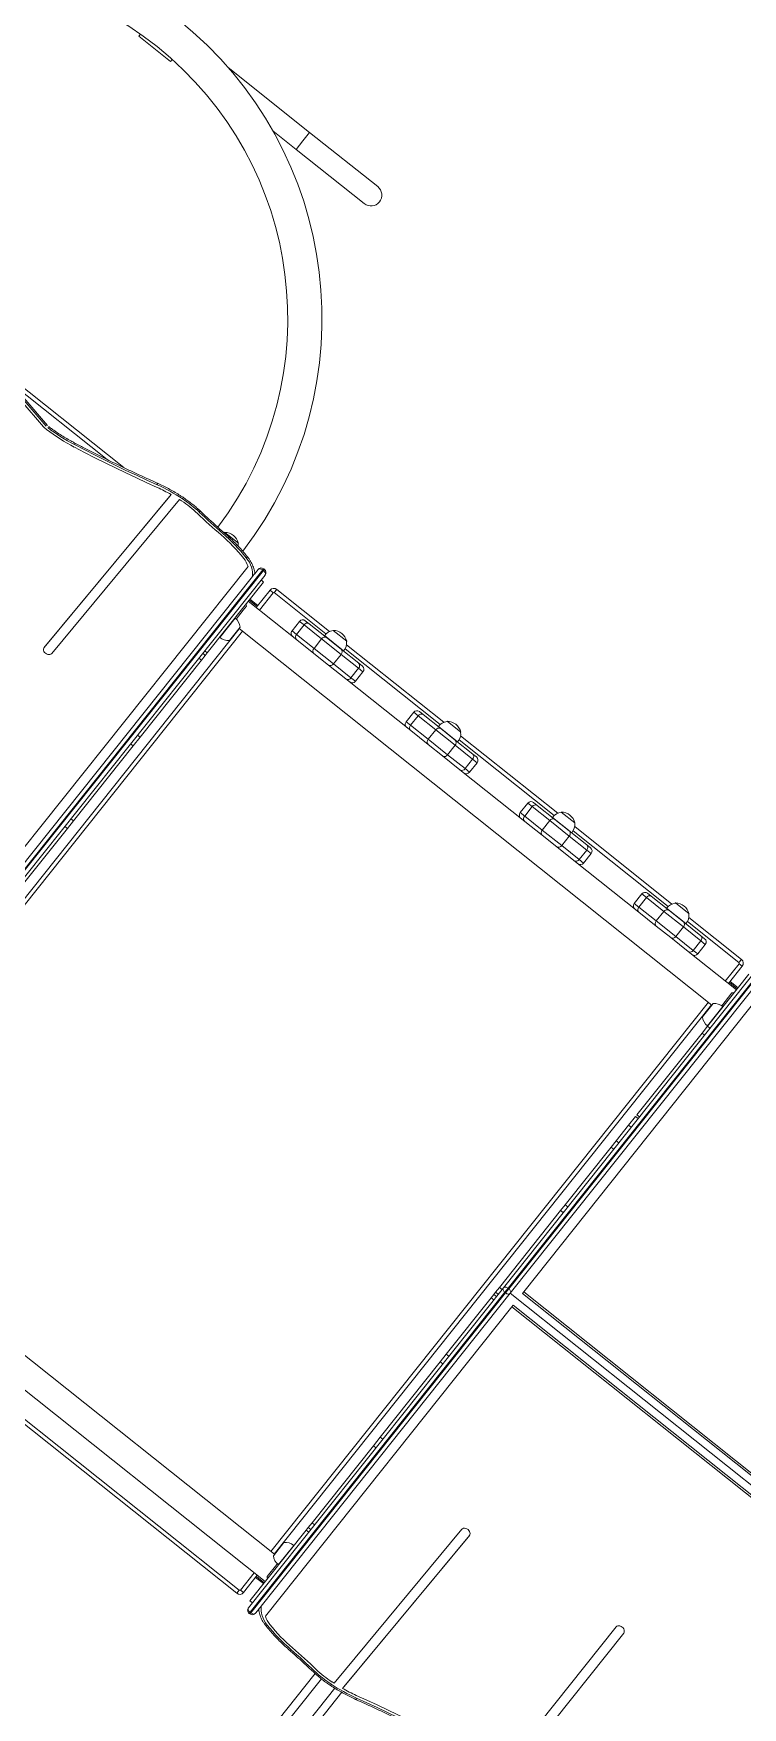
# Model space of a CAD drawing. Header units: millimetres. Extents: x -229914 to 856942, y -268655 to 87212.
# Drawn here: x -134473 to -133598, y 21580 to 23646 of the extents above; entities that cross this region are included whole.
import ezdxf

# ---------------------------------------------------------------- set-up
doc = ezdxf.new("R2010")
doc.units = ezdxf.units.MM

# ---------------------------------------------------------------- blocks, each defined once
blk = doc.blocks.new('Т912NEW')
at = {"color": 7, "linetype": 'Continuous', "lineweight": 15}
for p, q in [((2724.5, 3997.6), (2595.9, 3997.6)), ((2831.9, 3997.6), (2724.5, 3997.6)), ((2687.8, 3970.8), (2724.5, 3970.8)), ((2724.5, 3970.8), (2831.9, 3970.8)), ((2485.7, 3962.3), (2485.7, 3959.2)), ((2485.7, 3959.2), (2535.7, 3959.2)), ((2535.7, 3959.2), (2535.7, 3962.3)), ((2695.8, 3511.5), (2469.6, 3554.4)), ((2696.8, 3513.2), (2470.5, 3556.1)), ((2864.1, 3296.4), (2869.1, 3541.6)), ((2864.1, 3295.8), (2869.1, 3539)), ((2869.1, 3539), (2869.1, 3541.6)), ((2876.1, 3296.2), (2881.1, 3543.2)), ((2950, 3545.9), (2949.7, 3545.6)), ((2950, 3546.2), (2950, 3545.9)), ((2971.5, 3546.2), (2950, 3546.2)), ((2971.5, 3545.9), (2971.5, 3546.2)), ((3010.7, 3528.8), (3010.7, 3536)), ((3016.7, 3541), (3015.7, 3541)), ((3015.7, 3539.2), (3015.7, 3034.4)), ((3016.7, 3539.2), (3015.7, 3539.2)), ((3016.7, 3034.4), (3016.7, 3539.2)), ((3021.7, 3536), (3021.7, 3031.2)), ((3130, 3534.9), (3130, 3534.7)), ((3130, 3534.9), (3151.5, 3534.9)), ((3151.5, 3534.7), (3151.5, 3534.9)), ((3310, 3534.9), (3310, 3534.7)), ((3310, 3534.9), (3331.5, 3534.9)), ((3331.5, 3534.7), (3331.5, 3534.9)), ((3490, 3534.9), (3490, 3534.7)), ((3490, 3534.9), (3511.5, 3534.9)), ((3511.5, 3534.7), (3511.5, 3534.9)), ((3670, 3534.9), (3670, 3534.7)), ((3670, 3534.9), (3691.5, 3534.9)), ((3691.5, 3534.7), (3691.5, 3534.9)), ((3799.7, 3031.2), (3799.7, 3535.3)), ((3804.7, 3538.5), (3804.7, 3034.4)), ((3805.7, 3034.4), (3805.7, 3538.5)), ((3810.7, 3535.1), (3810.7, 3031.2)), ((3822.7, 3534.5), (3822.7, 3042.9)), ((2602, 3531.2), (2802.7, 3531.2)), ((2694.1, 3508.8), (2652.2, 3516.8)), ((2998.7, 3042.9), (2998.7, 3531.2)), ((3010.5, 3529.7), (3010.7, 3529.5)), ((3010.7, 3031.2), (3010.7, 3524.7)), ((3021.7, 3528.2), (3025.7, 3528.2)), ((3025.7, 3528.2), (3025.7, 3416.6)), ((3038.2, 3525.2), (3043.2, 3525.2)), ((3038.2, 3497.9), (3038.2, 3525.2)), ((3044.2, 3531.2), (3127.4, 3531.2)), ((3044.2, 3531.2), (3044.2, 3526.2)), ((3090.7, 3517.9), (3090.7, 3502.9)), ((3097.8, 3517.9), (3090.7, 3517.9)), ((3095.7, 3522.9), (3101.6, 3522.9)), ((3125.4, 3517.9), (3097.8, 3517.9)), ((3097.8, 3517.9), (3097.8, 3502.9)), ((3101.6, 3522.9), (3129.3, 3522.9)), ((3125.4, 3517.9), (3125.4, 3502.9)), ((3156.1, 3517.9), (3125.4, 3517.9)), ((3125.6, 3523.1), (3125.6, 3522.9)), ((3155.9, 3523.1), (3125.6, 3523.1)), ((3129.3, 3522.9), (3152.2, 3522.9)), ((3152.2, 3522.9), (3179.9, 3522.9)), ((3154.1, 3531.2), (3307.4, 3531.2)), ((3155.9, 3522.9), (3155.9, 3523.1)), ((3156.1, 3517.9), (3156.1, 3502.9)), ((3183.7, 3517.9), (3156.1, 3517.9)), ((3179.9, 3522.9), (3185.7, 3522.9)), ((3183.7, 3517.9), (3183.7, 3502.9)), ((3190.7, 3517.9), (3183.7, 3517.9)), ((3190.7, 3517.9), (3190.7, 3502.9)), ((3277.8, 3517.9), (3270.7, 3517.9)), ((3270.7, 3517.9), (3270.7, 3502.9)), ((3275.7, 3522.9), (3281.6, 3522.9)), ((3305.4, 3517.9), (3277.8, 3517.9)), ((3277.8, 3517.9), (3277.8, 3502.9)), ((3281.6, 3522.9), (3309.3, 3522.9)), ((3305.4, 3517.9), (3305.4, 3502.9)), ((3336.1, 3517.9), (3305.4, 3517.9)), ((3305.6, 3523.1), (3305.6, 3522.9)), ((3335.9, 3523.1), (3305.6, 3523.1)), ((3309.3, 3522.9), (3332.2, 3522.9)), ((3332.2, 3522.9), (3359.9, 3522.9)), ((3334.1, 3531.2), (3487.4, 3531.2)), ((3335.9, 3522.9), (3335.9, 3523.1)), ((3336.1, 3517.9), (3336.1, 3502.9)), ((3363.7, 3517.9), (3336.1, 3517.9)), ((3359.9, 3522.9), (3365.7, 3522.9)), ((3363.7, 3517.9), (3363.7, 3502.9)), ((3370.7, 3517.9), (3363.7, 3517.9)), ((3370.7, 3517.9), (3370.7, 3502.9)), ((3457.8, 3517.9), (3450.7, 3517.9)), ((3450.7, 3517.9), (3450.7, 3502.9)), ((3455.7, 3522.9), (3461.6, 3522.9)), ((3457.8, 3517.9), (3457.8, 3502.9)), ((3485.4, 3517.9), (3457.8, 3517.9)), ((3461.6, 3522.9), (3489.3, 3522.9)), ((3516.1, 3517.9), (3485.4, 3517.9)), ((3485.4, 3517.9), (3485.4, 3502.9)), ((3485.6, 3523.1), (3485.6, 3522.9)), ((3515.9, 3523.1), (3485.6, 3523.1)), ((3489.3, 3522.9), (3512.2, 3522.9)), ((3512.2, 3522.9), (3539.9, 3522.9)), ((3514.1, 3531.2), (3667.4, 3531.2)), ((3515.9, 3522.9), (3515.9, 3523.1)), ((3516.1, 3517.9), (3516.1, 3502.9)), ((3543.7, 3517.9), (3516.1, 3517.9)), ((3539.9, 3522.9), (3545.7, 3522.9)), ((3543.7, 3517.9), (3543.7, 3502.9)), ((3550.7, 3517.9), (3543.7, 3517.9)), ((3550.7, 3517.9), (3550.7, 3502.9)), ((3637.8, 3517.9), (3630.7, 3517.9)), ((3630.7, 3517.9), (3630.7, 3502.9)), ((3635.7, 3522.9), (3641.6, 3522.9)), ((3665.4, 3517.9), (3637.8, 3517.9)), ((3637.8, 3517.9), (3637.8, 3502.9)), ((3641.6, 3522.9), (3669.3, 3522.9)), ((3665.4, 3517.9), (3665.4, 3502.9)), ((3696.1, 3517.9), (3665.4, 3517.9)), ((3665.6, 3523.1), (3665.6, 3522.9)), ((3695.9, 3523.1), (3665.6, 3523.1)), ((3669.3, 3522.9), (3692.2, 3522.9)), ((3692.2, 3522.9), (3719.9, 3522.9)), ((3694.1, 3531.2), (3777.2, 3531.2)), ((3695.9, 3522.9), (3695.9, 3523.1)), ((3696.1, 3517.9), (3696.1, 3502.9)), ((3723.7, 3517.9), (3696.1, 3517.9)), ((3719.9, 3522.9), (3725.7, 3522.9)), ((3723.7, 3517.9), (3723.7, 3502.9)), ((3730.7, 3517.9), (3723.7, 3517.9)), ((3730.7, 3517.9), (3730.7, 3502.9)), ((3777.2, 3531.2), (3777.2, 3526.2)), ((3778.2, 3525.2), (3783.2, 3525.2)), ((3783.2, 3525.2), (3783.2, 3497.9)), ((3795.7, 3440.5), (3795.7, 3522.7)), ((3038.2, 3501.2), (3025.7, 3501.2)), ((3102, 3497.9), (3025.7, 3497.9)), ((3027.7, 3485.2), (3027.7, 3491.7)), ((3090.7, 3502.9), (3097.8, 3502.9)), ((3097.8, 3502.9), (3125.4, 3502.9)), ((3129.3, 3497.9), (3102, 3497.9)), ((3125.4, 3502.9), (3156.1, 3502.9)), ((3152.2, 3497.9), (3129.3, 3497.9)), ((3179.5, 3497.9), (3152.2, 3497.9)), ((3156.1, 3502.9), (3183.7, 3502.9)), ((3282, 3497.9), (3179.5, 3497.9)), ((3183.7, 3502.9), (3190.7, 3502.9)), ((3270.7, 3502.9), (3277.8, 3502.9)), ((3277.8, 3502.9), (3305.4, 3502.9)), ((3309.3, 3497.9), (3282, 3497.9)), ((3305.4, 3502.9), (3336.1, 3502.9)), ((3332.2, 3497.9), (3309.3, 3497.9)), ((3359.5, 3497.9), (3332.2, 3497.9)), ((3336.1, 3502.9), (3363.7, 3502.9)), ((3462, 3497.9), (3359.5, 3497.9)), ((3363.7, 3502.9), (3370.7, 3502.9)), ((3450.7, 3502.9), (3457.8, 3502.9)), ((3457.8, 3502.9), (3485.4, 3502.9)), ((3489.3, 3497.9), (3462, 3497.9)), ((3485.4, 3502.9), (3516.1, 3502.9)), ((3512.2, 3497.9), (3489.3, 3497.9)), ((3539.5, 3497.9), (3512.2, 3497.9)), ((3516.1, 3502.9), (3543.7, 3502.9)), ((3642, 3497.9), (3539.5, 3497.9)), ((3543.7, 3502.9), (3550.7, 3502.9)), ((3630.7, 3502.9), (3637.8, 3502.9)), ((3637.8, 3502.9), (3665.4, 3502.9)), ((3669.3, 3497.9), (3642, 3497.9)), ((3665.4, 3502.9), (3696.1, 3502.9)), ((3692.2, 3497.9), (3669.3, 3497.9)), ((3719.5, 3497.9), (3692.2, 3497.9)), ((3696.1, 3502.9), (3723.7, 3502.9)), ((3795.7, 3497.9), (3719.5, 3497.9)), ((3723.7, 3502.9), (3730.7, 3502.9)), ((3795.7, 3501.2), (3783.2, 3501.2)), ((3793.7, 3491.7), (3793.7, 3471.3)), ((3025.9, 3471.3), (3025.7, 3471.3)), ((3025.9, 3441), (3025.9, 3471.4)), ((3027.7, 3471.3), (3027.7, 3485.2)), ((3795.5, 3471.4), (3795.5, 3441)), ((3795.7, 3471.3), (3795.5, 3471.3)), ((3037.7, 3445.7), (3037.7, 3466.7)), ((3037.7, 3464.4), (3783.7, 3464.4)), ((3038.2, 3461.2), (3037.7, 3461.2)), ((3038.2, 2597.9), (3038.2, 3464.4)), ((3783.2, 3464.4), (3783.2, 2597.9)), ((3783.7, 3461.2), (3783.2, 3461.2)), ((3783.7, 3466.7), (3783.7, 3445.7)), ((3025.7, 3441), (3025.9, 3441)), ((3795.5, 3441), (3795.7, 3441)), ((3799.7, 3440.5), (3795.7, 3440.5)), ((3795.7, 3429.8), (3795.7, 3440.5)), ((3799.7, 3429.8), (3795.7, 3429.8)), ((3795.7, 3301), (3795.7, 3429.8)), ((3021.7, 3416.6), (3025.7, 3416.6)), ((3021.7, 3412.5), (3025.7, 3412.5)), ((3025.7, 3412.5), (3025.7, 3416.6)), ((3025.7, 3404.9), (3025.7, 3412.5)), ((3021.7, 3404.9), (3025.7, 3404.9)), ((3025.7, 3404.9), (3025.7, 3283.6)), ((3799.7, 3301), (3795.7, 3301)), ((3799.7, 3298), (3795.7, 3298)), ((3795.7, 3298), (3795.7, 3284.3)), ((3021.7, 3283.6), (3025.7, 3283.6)), ((3021.7, 3269.8), (3025.7, 3269.8)), ((3025.7, 3269.8), (3025.7, 3283.6)), ((3025.7, 3269.8), (3025.7, 3151.3)), ((3799.7, 3284.3), (3795.7, 3284.3)), ((3795.7, 3259.7), (3795.7, 3284.3)), ((3799.7, 3259.7), (3795.7, 3259.7)), ((3795.7, 3259.7), (3795.7, 3249.6)), ((3799.7, 3249.6), (3795.7, 3249.6)), ((3795.7, 3159), (3795.7, 3249.6)), ((3021.7, 3151.3), (3025.7, 3151.3)), ((3025.7, 3139.4), (3025.7, 3151.3)), ((3799.7, 3159), (3795.7, 3159)), ((3795.7, 3149.7), (3795.7, 3159)), ((3799.7, 3149.7), (3795.7, 3149.7)), ((3795.7, 3028.6), (3795.7, 3149.7)), ((3021.7, 3139.4), (3025.7, 3139.4)), ((3025.7, 3139.4), (3025.7, 3050.1)), ((3822.7, 3040.4), (3822.7, 3042.9)), ((3822.7, 3042.9), (4798.7, 3042.9)), ((3822.7, 3040.4), (4798.7, 3040.4)), ((3799.7, 3028.6), (3795.7, 3028.6)), ((3795.7, 3028.6), (3795.7, 3020.9)), ((3799.7, 3020.9), (3795.7, 3020.9)), ((3795.7, 3017.6), (3795.7, 3020.9)), ((3799.7, 3017.6), (3795.7, 3017.6)), ((3795.7, 3017.6), (3795.7, 3012.2)), ((3799.7, 2526.4), (3799.7, 3031.2)), ((3804.7, 3034.4), (3804.7, 3028)), ((3804.7, 3034.4), (3805.7, 3034.4)), ((3804.7, 3028), (3805.7, 3028)), ((3804.7, 3028), (3804.7, 2523.2)), ((3805.7, 3028), (3805.7, 3034.4)), ((3805.7, 2523.2), (3805.7, 3028)), ((4810.7, 3031.2), (3810.7, 3031.2)), ((3810.7, 3031.2), (3810.7, 2537.6)), ((4798.7, 3022), (3822.7, 3022)), ((3822.7, 3022), (3822.7, 3019.4)), ((4798.7, 3019.4), (3822.7, 3019.4)), ((3822.7, 3019.4), (3822.7, 2531.2)), ((3795.7, 2923), (3795.7, 3012.2)), ((3799.7, 3012.2), (3795.7, 3012.2)), ((3799.7, 2923), (3795.7, 2923)), ((3795.7, 2923), (3795.7, 2911)), ((3799.7, 2911), (3795.7, 2911)), ((3795.7, 2792.5), (3795.7, 2911)), ((3799.7, 2792.5), (3795.7, 2792.5)), ((3795.7, 2792.5), (3795.7, 2778.7)), ((4169.3, 2545.5), (4169.3, 2790.4)), ((4181.3, 2543.3), (4181.3, 2790.4)), ((3799.7, 2778.7), (3795.7, 2778.7)), ((3795.7, 2657.4), (3795.7, 2778.7)), ((3945.4, 2766.1), (3940.4, 2519.2)), ((3957.4, 2766.6), (3952.4, 2523.3)), ((3957.4, 2766), (3952.4, 2520.8)), ((3799.7, 2657.4), (3795.7, 2657.4)), ((3795.7, 2657.4), (3795.7, 2649.8)), ((3799.7, 2649.8), (3795.7, 2649.8)), ((3795.7, 2649.8), (3795.7, 2645.7)), ((3799.7, 2645.7), (3795.7, 2645.7)), ((3795.7, 2534.1), (3795.7, 2645.7)), ((3783.7, 2616.7), (3783.7, 2595.7)), ((3795.5, 2621.4), (3795.5, 2591)), ((3795.7, 2621.3), (3795.5, 2621.3)), ((3783.7, 2597.9), (3037.7, 2597.9)), ((3783.7, 2601.2), (3783.2, 2601.2)), ((3793.7, 2591), (3793.7, 2589.8)), ((3793.7, 2589.8), (3793.7, 2570.7)), ((3795.5, 2591), (3795.7, 2591)), ((3025.7, 2564.4), (3795.7, 2564.4)), ((3783.2, 2564.4), (3783.2, 2537.2)), ((3795.7, 2561.2), (3783.2, 2561.2)), ((3044.2, 2536.2), (3777.2, 2536.2)), ((3777.2, 2531.2), (3044.2, 2531.2)), ((3777.2, 2536.2), (3777.2, 2531.2)), ((3778.2, 2537.2), (3783.2, 2537.2)), ((3799.7, 2534.1), (3795.7, 2534.1)), ((3804.7, 2523.2), (3805.7, 2523.2)), ((3804.7, 2521.4), (3805.7, 2521.4)), ((3810.7, 2533.5), (3810.7, 2526.4)), ((3811, 2532.6), (3810.7, 2532.8)), ((3952.4, 2523.3), (3952.4, 2520.8)), ((3914.7, 2191.1), (3914.7, 2514.1)), ((3954.7, 2516.4), (3954.7, 1560.2))]:
    blk.add_line(p, q, dxfattribs=at)
at = {"color": 8, "linetype": 'Continuous', "lineweight": 15}
for p, q in [((2724.5, 3997.6), (2724.5, 3984.2)), ((2724.5, 3984.2), (2724.5, 3970.8)), ((3015.7, 3541), (3015.7, 3539.2)), ((3016.7, 3539.2), (3016.7, 3541)), ((2780.3, 3526.2), (2628.3, 3526.2)), ((3043.2, 3525.2), (3043.2, 3497.9)), ((3125.7, 3526.2), (3044.2, 3526.2)), ((3305.7, 3526.2), (3155.8, 3526.2)), ((3485.7, 3526.2), (3335.8, 3526.2)), ((3665.7, 3526.2), (3515.8, 3526.2)), ((3777.2, 3526.2), (3695.8, 3526.2)), ((3778.2, 3497.9), (3778.2, 3525.2)), ((3038.2, 3499.7), (3025.7, 3499.7)), ((3795.7, 3499.7), (3783.2, 3499.7)), ((3038.2, 3462.7), (3037.7, 3462.7)), ((3043.2, 3464.4), (3043.2, 2597.9)), ((3778.2, 2597.9), (3778.2, 3464.4)), ((3783.7, 3462.7), (3783.2, 3462.7)), ((2864.1, 3296.2), (2864.1, 3296.4)), ((3957.4, 2766.1), (3957.4, 2766)), ((3783.7, 2599.7), (3783.2, 2599.7)), ((3778.2, 2537.2), (3778.2, 2564.4)), ((3795.7, 2562.7), (3783.2, 2562.7)), ((3804.7, 2523.2), (3804.7, 2521.4)), ((3805.7, 2521.4), (3805.7, 2523.2)), ((3924.7, 2513.8), (3924.7, 1560.2)), ((3944.7, 1560.2), (3944.7, 2515))]:
    blk.add_line(p, q, dxfattribs=at)
at = {"color": 7, "linetype": 'Continuous', "lineweight": 15, "flags": 128}
for points in [[(2848.2, 3540.2), (2834.5, 3536.8), (2820.8, 3533.5), (2807, 3530.2), (2793.2, 3527.1), (2779.3, 3524), (2765.4, 3521.1), (2751.5, 3518.2), (2737.6, 3515.5)], [(2739.3, 3512.9), (2753.3, 3515.6), (2767.3, 3518.5), (2781.2, 3521.4), (2795.1, 3524.5), (2809, 3527.7), (2822.9, 3530.9), (2836.7, 3534.3), (2850.4, 3537.7)], [(2909.1, 3543.5), (2914, 3543.1), (2918.9, 3542.7), (2923.9, 3542.3), (2928.8, 3542), (2933.7, 3541.7), (2938.6, 3541.4), (2943.5, 3541.2), (2948.5, 3540.9)], [(2948.8, 3543.7), (2944, 3543.9), (2939.1, 3544.2), (2934.2, 3544.5), (2929.4, 3544.8), (2924.5, 3545.1), (2919.6, 3545.4), (2914.8, 3545.8), (2909.9, 3546.2)], [(3010.7, 3524.7), (3009.2, 3527.1), (3007.3, 3529.3), (3005, 3531.3), (3002.6, 3533.2), (2999.8, 3534.8), (2996.9, 3536.3), (2993.7, 3537.4), (2990.4, 3538.3)], [(3010.7, 3536), (3010.8, 3536.6), (3011.1, 3537.2), (3011.6, 3537.7), (3012.2, 3538.2), (3013, 3538.6), (3013.8, 3538.9), (3014.8, 3539.1), (3015.7, 3539.2)], [(3016.7, 3539.2), (3017.7, 3539.1), (3018.7, 3538.9), (3019.5, 3538.6), (3020.3, 3538.2), (3020.9, 3537.7), (3021.4, 3537.2), (3021.7, 3536.6), (3021.7, 3536)], [(3027.7, 3491.7), (3026.6, 3492.8), (3025.7, 3493.4)], [(3795.7, 3493.4), (3794.9, 3492.8), (3793.7, 3491.7)], [(2864.1, 3296.4), (2864.3, 3295.2), (2864.8, 3294.1), (2865.8, 3293.1), (2867, 3292.4), (2868.4, 3291.9), (2870, 3291.7), (2871.5, 3291.9), (2873, 3292.3), (2874.3, 3293), (2875.2, 3293.9), (2875.9, 3295), (2876.1, 3296.2)], [(3804.7, 3034.4), (3803.8, 3034.3), (3802.8, 3034.1), (3802, 3033.8), (3801.2, 3033.4), (3800.6, 3033), (3800.1, 3032.4), (3799.8, 3031.8), (3799.7, 3031.2)], [(3804.7, 3028), (3803.8, 3028), (3802.8, 3028.2), (3802, 3028.5), (3801.2, 3028.9), (3800.6, 3029.4), (3800.1, 3029.9), (3799.8, 3030.5), (3799.7, 3031.2)], [(3810.7, 3031.2), (3810.7, 3031.8), (3810.4, 3032.4), (3809.9, 3033), (3809.3, 3033.4), (3808.5, 3033.8), (3807.7, 3034.1), (3806.7, 3034.3), (3805.7, 3034.4)], [(3810.7, 3031.2), (3810.7, 3030.5), (3810.4, 3029.9), (3809.9, 3029.4), (3809.3, 3028.9), (3808.5, 3028.5), (3807.7, 3028.2), (3806.7, 3028), (3805.7, 3028)], [(4181.3, 2790.4), (4181.1, 2791.6), (4180.5, 2792.7), (4179.5, 2793.7), (4178.3, 2794.4), (4176.9, 2794.8), (4175.3, 2795), (4173.7, 2794.8), (4172.3, 2794.4), (4171.1, 2793.7), (4170.1, 2792.7), (4169.5, 2791.6), (4169.3, 2790.4)], [(3957.4, 2766), (3957.2, 2767.1), (3956.7, 2768.3), (3955.7, 2769.2), (3954.5, 2770), (3953.1, 2770.4), (3951.5, 2770.6), (3949.9, 2770.5), (3948.5, 2770), (3947.2, 2769.3), (3946.3, 2768.4), (3945.6, 2767.3), (3945.4, 2766.1)], [(3793.7, 2570.7), (3794.9, 2569.5), (3795.7, 2568.9)], [(4082.2, 2549.5), (4068.2, 2546.7), (4054.2, 2543.8), (4040.3, 2540.9), (4026.4, 2537.8), (4012.5, 2534.7), (3998.6, 2531.4), (3984.8, 2528.1), (3971.1, 2524.6)], [(3973.3, 2522.1), (3987, 2525.5), (4000.7, 2528.9), (4014.5, 2532.1), (4028.3, 2535.3), (4042.2, 2538.3), (4056.1, 2541.2), (4070, 2544.1), (4083.9, 2546.8)], [(3804.7, 2523.2), (3803.8, 2523.2), (3802.8, 2523.4), (3802, 2523.7), (3801.2, 2524.1), (3800.6, 2524.6), (3800.1, 2525.1), (3799.8, 2525.8), (3799.7, 2526.4)], [(3810.7, 2526.4), (3810.7, 2525.8), (3810.4, 2525.1), (3809.9, 2524.6), (3809.3, 2524.1), (3808.5, 2523.7), (3807.7, 2523.4), (3806.7, 2523.2), (3805.7, 2523.2)], [(3810.7, 2537.6), (3812.3, 2535.3), (3814.2, 2533), (3816.5, 2531), (3818.9, 2529.1), (3821.7, 2527.5), (3824.6, 2526.1), (3827.8, 2524.9), (3831.1, 2524)], [(3912.4, 2518.9), (3907.5, 2519.3), (3902.6, 2519.7), (3897.6, 2520), (3892.7, 2520.3), (3887.8, 2520.7), (3882.9, 2520.9), (3878, 2521.2), (3873, 2521.4)], [(3872.7, 2518.6), (3877.5, 2518.4), (3882.4, 2518.1), (3887.3, 2517.9), (3892.1, 2517.6), (3897, 2517.2), (3901.9, 2516.9), (3906.7, 2516.5), (3911.6, 2516.1)]]:
    blk.add_lwpolyline(points, dxfattribs=at)
at = {"color": 8, "linetype": 'Continuous', "lineweight": 15, "flags": 128}
for points in [[(2848.2, 3540.2), (2847.9, 3540.9), (2847.6, 3541.4), (2847.3, 3541.7), (2847.1, 3541.8), (2847, 3541.9)], [(2990.4, 3538.3), (2990.7, 3538.9), (2991, 3539.5), (2991.2, 3539.8), (2991.4, 3539.9), (2991.5, 3540)], [(2737.6, 3515.5), (2737.3, 3516.2), (2737.1, 3516.7), (2736.9, 3517), (2736.7, 3517.2), (2736.6, 3517.2)], [(3831.1, 2524), (3830.8, 2523.4), (3830.5, 2522.9), (3830.3, 2522.5), (3830.1, 2522.4), (3830, 2522.4)], [(3973.3, 2522.1), (3973.6, 2521.5), (3973.9, 2521), (3974.2, 2520.6), (3974.4, 2520.5), (3974.5, 2520.5)]]:
    blk.add_lwpolyline(points, dxfattribs=at)
at = {"color": 7, "linetype": 'Continuous', "lineweight": 15}
for centre, radius, start, end in [((2510.7, 3534.2), 471.2, 0.9407, 179.0598), ((2831.9, 3984.2), 13.4, 0, 90), ((2831.9, 3984.2), 13.4, 270, 0), ((2510.7, 3534.2), 428.9, 1.5778, 178.2913), ((2903.3, 3323), 224.1, 95.1348, 104.2355), ((2902.8, 3331.4), 212.8, 99.1207, 104.262), ((2904.4, 3319.9), 224.5, 95.1835, 95.9347), ((2896.8, 3396.5), 150.3, 84.9832, 95.1643), ((2896.8, 3402.8), 141.3, 84.9861, 95.1622), ((2939.2, 3314.4), 226.7, 77.4543, 87.6642), ((2939.2, 3308.2), 235.7, 77.4556, 87.6631), ((2960.7, 3532.4), 17.5, 52.1, 127.9), ((2960.7, 3535.2), 15.2, 31.9854, 45.0442), ((2982.7, 3508.7), 27.6, 54.4532, 77.9073), ((3015.7, 3536), 5, 90, 180), ((3016.7, 3536), 5, 0, 90), ((3140.8, 3523.9), 15.2, 134.9558, 183.0153), ((3140.7, 3521.1), 17.5, 52.1, 127.9), ((3140.7, 3523.9), 15.2, 356.9847, 45.0442), ((3320.8, 3523.9), 15.2, 134.9558, 183.0153), ((3320.7, 3521.1), 17.5, 52.1, 127.9), ((3320.7, 3523.9), 15.2, 356.9847, 45.0442), ((3500.8, 3523.9), 15.2, 134.9558, 183.0153), ((3500.7, 3521.1), 17.5, 52.1, 127.9), ((3500.7, 3523.9), 15.2, 356.9847, 45.0442), ((3680.8, 3523.9), 15.2, 134.9558, 183.0153), ((3680.7, 3521.1), 17.5, 52.1, 127.9), ((3680.7, 3523.9), 15.2, 356.9847, 45.0442), ((2692.1, 3751.6), 240.5, 271.5435, 280.896), ((2692.1, 3757.8), 249.4, 271.5427, 280.8969), ((3044.2, 3525.2), 6, 90, 180), ((3044.2, 3525.2), 1, 90, 180), ((3095.7, 3517.9), 5, 90, 180), ((3102.3, 3518.4), 4.53, 98.5507, 186.5435), ((3129.9, 3518.4), 4.53, 98.5495, 186.543), ((3151.6, 3518.4), 4.53, 353.4538, 81.4519), ((3179.2, 3518.4), 4.53, 353.4571, 81.4486), ((3185.7, 3517.9), 5, 0, 90), ((3275.7, 3517.9), 5, 90, 180), ((3282.3, 3518.4), 4.53, 98.5514, 186.5429), ((3309.9, 3518.4), 4.53, 98.5507, 186.5435), ((3331.6, 3518.4), 4.53, 353.4571, 81.4486), ((3359.2, 3518.4), 4.53, 353.4567, 81.4499), ((3365.7, 3517.9), 5, 0, 90), ((3455.7, 3517.9), 5, 90, 180), ((3462.3, 3518.4), 4.53, 98.5501, 186.5433), ((3489.9, 3518.4), 4.53, 98.5497, 186.5445), ((3511.6, 3518.4), 4.53, 353.4555, 81.4503), ((3539.2, 3518.4), 4.53, 353.4567, 81.4499), ((3545.7, 3517.9), 5, 0, 90), ((3635.7, 3517.9), 5, 90, 180), ((3642.3, 3518.4), 4.53, 98.5501, 186.5433), ((3669.9, 3518.4), 4.53, 98.5497, 186.5445), ((3691.6, 3518.4), 4.53, 353.4555, 81.4503), ((3719.2, 3518.4), 4.53, 353.4555, 81.4503), ((3725.7, 3517.9), 5, 0, 90), ((3777.2, 3525.2), 6, 0, 90), ((3777.2, 3525.2), 1, 0, 90), ((2698.2, 3530.4), 22, 259.2934, 271.5964), ((3095.7, 3502.9), 5, 180, 270), ((3102.3, 3502.4), 4.53, 173.4565, 261.4493), ((3129.9, 3502.4), 4.53, 173.457, 261.4505), ((3151.6, 3502.4), 4.53, 278.5481, 6.5462), ((3179.2, 3502.4), 4.53, 278.5514, 6.5429), ((3185.7, 3502.9), 5, 270, 0), ((3275.7, 3502.9), 5, 180, 270), ((3282.3, 3502.4), 4.53, 173.4571, 261.4486), ((3309.9, 3502.4), 4.53, 173.4565, 261.4493), ((3331.6, 3502.4), 4.53, 278.5514, 6.5429), ((3359.2, 3502.4), 4.53, 278.5501, 6.5433), ((3365.7, 3502.9), 5, 270, 0), ((3455.7, 3502.9), 5, 180, 270), ((3462.3, 3502.4), 4.53, 173.4567, 261.4499), ((3489.9, 3502.4), 4.53, 173.4555, 261.4503), ((3511.6, 3502.4), 4.53, 278.5497, 6.5445), ((3539.2, 3502.4), 4.53, 278.5501, 6.5433), ((3545.7, 3502.9), 5, 270, 0), ((3635.7, 3502.9), 5, 180, 270), ((3642.3, 3502.4), 4.53, 173.4567, 261.4499), ((3669.9, 3502.4), 4.53, 173.4555, 261.4503), ((3691.6, 3502.4), 4.53, 278.5497, 6.5445), ((3719.2, 3502.4), 4.53, 278.5497, 6.5445), ((3725.7, 3502.9), 5, 270, 0), ((3026.7, 3456.2), 15.2, 43.6736, 93.0153), ((3794.7, 3456.2), 15.2, 86.9847, 136.3264), ((3026.7, 3456.2), 15.2, 266.9847, 316.3264), ((3794.7, 3456.2), 15.2, 223.6736, 273.0153), ((3794.7, 2606.2), 15.2, 86.9847, 136.3264), ((3794.7, 2606.2), 15.2, 223.6736, 273.0153), ((3777.2, 2537.2), 1, 270, 0), ((3777.2, 2537.2), 6, 270, 0), ((3804.7, 2526.4), 5, 180, 270), ((3805.7, 2526.4), 5, 270, 0), ((3838.8, 2553.6), 27.6, 234.4491, 257.9112), ((3882.3, 2754.2), 235.7, 257.4555, 267.6631), ((3882.3, 2747.9), 226.7, 257.4543, 267.6641), ((3918.2, 2739.3), 224.1, 275.1348, 284.2355), ((3918.7, 2730.9), 212.8, 279.1207, 284.262), ((3924.7, 2665.8), 150.3, 264.9832, 275.1643), ((3924.7, 2659.6), 141.3, 264.9861, 275.1622), ((3917.1, 2742.5), 224.5, 275.1836, 275.9347)]:
    blk.add_arc(centre, radius, start, end, dxfattribs=at)
at = {"color": 8, "linetype": 'Continuous', "lineweight": 15}
for centre, radius, start, end in [((2879.8, 3546.3), 3.44, 358.9292, 29.6887), ((2913.4, 3546.3), 3.51, 151.0717, 181.1106), ((2955.7, 3543.8), 6.83, 165.8332, 180.9256), ((3865.8, 2518.5), 6.85, 345.8515, 0.9072), ((3908.1, 2516), 3.5, 331.0338, 1.1449), ((3941.7, 2516.1), 3.43, 178.9097, 209.7137)]:
    blk.add_arc(centre, radius, start, end, dxfattribs=at)
at = {"color": 7, "linetype": 'Continuous', "lineweight": 15}
for points, knots in [([(2847, 3541.9), (2843.3, 3540.9), (2832.6, 3538.2), (2814.8, 3533.9), (2793.6, 3529), (2772.3, 3524.4), (2753.3, 3520.4), (2741.4, 3518.1), (2736.6, 3517.2)], [0, 0, 0, 0, 0.101349, 0.294061, 0.486777, 0.679493, 0.872207, 1, 1, 1, 1]), ([(2882.8, 3548), (2881.5, 3547.8), (2877.6, 3547.5), (2871.3, 3546.7), (2863.9, 3545.5), (2856.5, 3544.1), (2850.9, 3542.8), (2847.7, 3542), (2847, 3541.9)], [0, 0, 0, 0, 0.109369, 0.315903, 0.522456, 0.729013, 0.935581, 1, 1, 1, 1]), ([(2910.4, 3548), (2909.3, 3548.1), (2906.1, 3548.3), (2900.9, 3548.6), (2894.8, 3548.6), (2888.7, 3548.4), (2884.7, 3548.1), (2882.8, 3548)], [0, 0, 0, 0, 0.118794, 0.34237, 0.565968, 0.789571, 1, 1, 1, 1]), ([(2949, 3545.5), (2946.6, 3545.6), (2939.3, 3545.9), (2927.6, 3546.6), (2917.2, 3547.4), (2911.5, 3547.9), (2910.4, 3548)], [0, 0, 0, 0, 0.192882, 0.56002, 0.907845, 1, 1, 1, 1]), ([(2991.5, 3540), (2990.2, 3540.2), (2986.4, 3541.1), (2980.1, 3542.3), (2972.5, 3543.4), (2964.8, 3544.4), (2957, 3545.1), (2951.8, 3545.4), (2949, 3545.5)], [0, 0, 0, 0, 0.094913, 0.27414, 0.453367, 0.632598, 0.811827, 1, 1, 1, 1]), ([(3010.6, 3529.8), (3010.6, 3529.8), (3009.9, 3530.6), (3008.3, 3531.9), (3005.9, 3533.8), (3003.2, 3535.5), (3000.3, 3537), (2997.3, 3538.3), (2994.3, 3539.3), (2992.4, 3539.8), (2991.5, 3540)], [0, 0, 0, 0, 0.002683, 0.148406, 0.294836, 0.441837, 0.589262, 0.73697, 0.884853, 1, 1, 1, 1]), ([(2736.6, 3517.2), (2735.3, 3516.9), (2731.6, 3516.2), (2725.4, 3515.3), (2717.9, 3514.3), (2710.4, 3513.6), (2703.9, 3513.2), (2699.9, 3513.1), (2698.4, 3513)], [0, 0, 0, 0, 0.102444, 0.298345, 0.494262, 0.690181, 0.886099, 1, 1, 1, 1]), ([(3010.7, 3529.5), (3010.7, 3529.2), (3010.7, 3528.7), (3010.7, 3527.2), (3010.7, 3525.8), (3010.7, 3525), (3010.7, 3524.7)], [0, 0, 0, 0, 0.307518, 0.586381, 0.871867, 1, 1, 1, 1]), ([(3974.5, 2520.5), (3978.2, 2521.4), (3988.9, 2524.1), (4006.7, 2528.4), (4027.9, 2533.3), (4049.2, 2538), (4068.2, 2541.9), (4080.1, 2544.2), (4084.9, 2545.1)], [0, 0, 0, 0, 0.101348, 0.294062, 0.486776, 0.679492, 0.872207, 1, 1, 1, 1]), ([(3810.7, 2532.8), (3810.7, 2533.1), (3810.7, 2533.7), (3810.7, 2535.2), (3810.7, 2536.5), (3810.7, 2537.4), (3810.7, 2537.6)], [0, 0, 0, 0, 0.307518, 0.586381, 0.871867, 1, 1, 1, 1]), ([(3810.9, 2532.5), (3810.9, 2532.5), (3811.6, 2531.8), (3813.1, 2530.4), (3815.6, 2528.5), (3818.3, 2526.8), (3821.2, 2525.3), (3824.2, 2524), (3827.2, 2523.1), (3829.1, 2522.6), (3830, 2522.4)], [0, 0, 0, 0, 0.002695, 0.148405, 0.294834, 0.441837, 0.589262, 0.73697, 0.884853, 1, 1, 1, 1]), ([(3830, 2522.4), (3831.3, 2522.1), (3835.1, 2521.3), (3841.4, 2520.1), (3849, 2518.9), (3856.7, 2518), (3864.5, 2517.2), (3869.7, 2517), (3872.4, 2516.8)], [0, 0, 0, 0, 0.094913, 0.27414, 0.453369, 0.632599, 0.811827, 1, 1, 1, 1]), ([(3938.7, 2514.4), (3940, 2514.5), (3943.9, 2514.9), (3950.2, 2515.7), (3957.6, 2516.8), (3965, 2518.2), (3970.6, 2519.5), (3973.8, 2520.3), (3974.5, 2520.5)], [0, 0, 0, 0, 0.10937, 0.315903, 0.522454, 0.729013, 0.935579, 1, 1, 1, 1]), ([(3872.4, 2516.8), (3874.9, 2516.7), (3882.2, 2516.4), (3893.9, 2515.7), (3904.3, 2514.9), (3909.9, 2514.4), (3911.1, 2514.3)], [0, 0, 0, 0, 0.192884, 0.560022, 0.907845, 1, 1, 1, 1]), ([(3911.1, 2514.3), (3912.2, 2514.2), (3915.4, 2514), (3920.6, 2513.7), (3926.7, 2513.7), (3932.8, 2513.9), (3936.8, 2514.2), (3938.7, 2514.4)], [0, 0, 0, 0, 0.118793, 0.342371, 0.565967, 0.78957, 1, 1, 1, 1])]:
    blk.add_open_spline(points, degree=3, knots=knots, dxfattribs=at)

msp = doc.modelspace()

# ---------------------------------------------------------------- block references
at = {"rotation": 321.4676820499667}
msp.add_blockref('Т912NEW', (-138753.82306, 22094.20638), dxfattribs=at)

doc.saveas('drawing.dxf')
